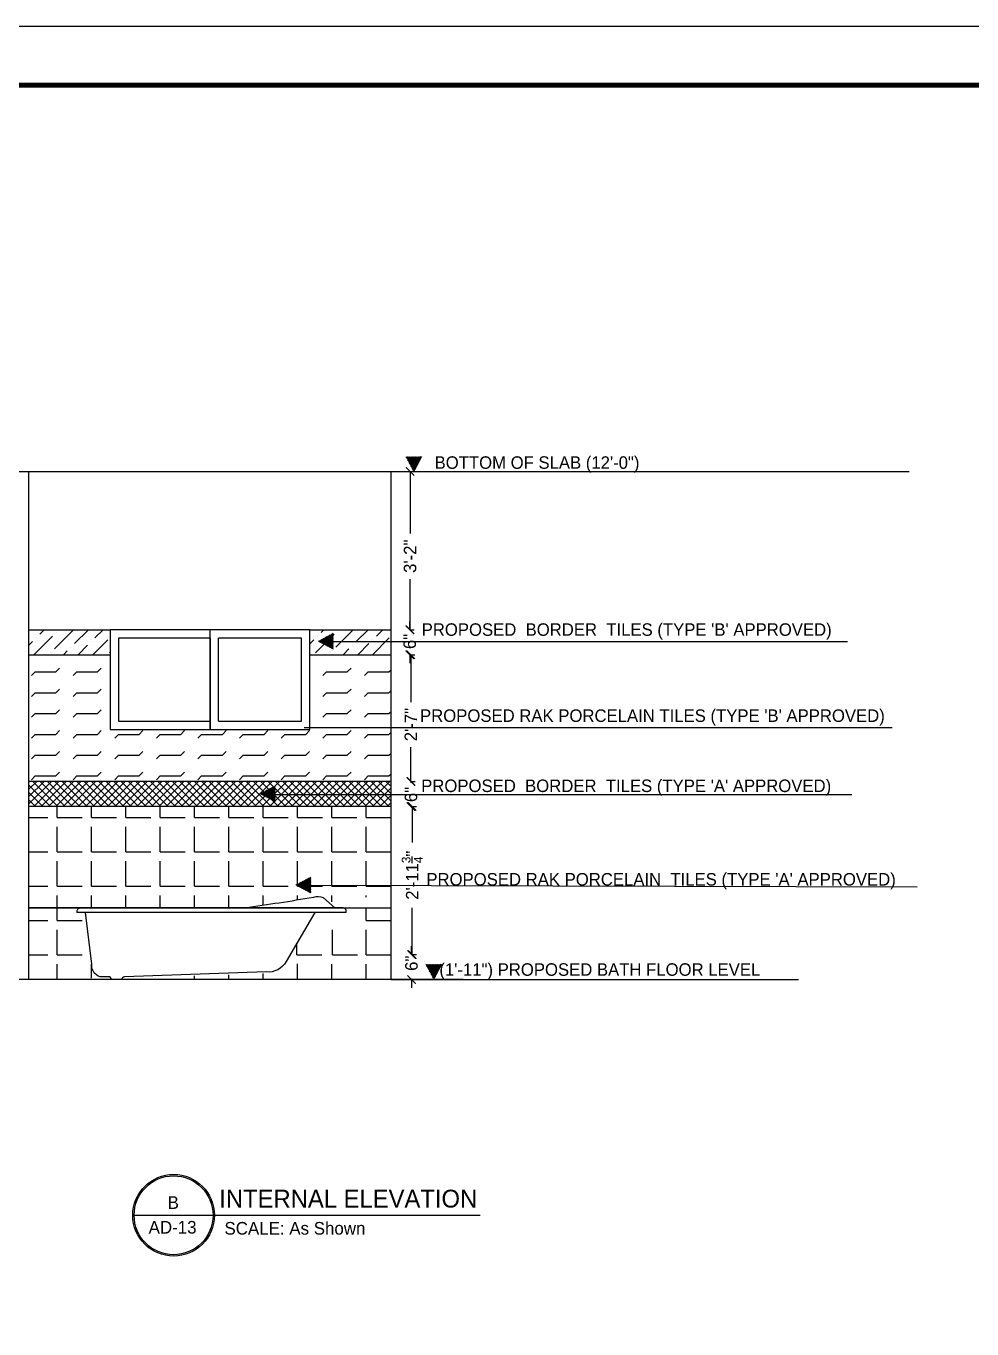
# Model space of a CAD drawing. Extents: x 10753 to 18704, y -5361 to 1140.
# Drawn here: x 14450.6 to 14677.9, y -3634.8 to -3321.9 of the extents above; entities that cross this region are included whole.
import ezdxf

# ---------------------------------------------------------------- set-up
doc = ezdxf.new("R2010")
doc.units = 0
doc.header["$LTSCALE"] = 30
doc.header["$MEASUREMENT"] = 0
doc.header["$PDMODE"] = 3
doc.linetypes.add('ACAD_ISO02W100', pattern=[15, 12, -3])
doc.layers.get('0').update_dxf_attribs({"linetype": 'CONTINUOUS'})
doc.layers.get('DEFPOINTS').update_dxf_attribs({"linetype": 'CONTINUOUS'})
for name, color, linetype in [('DIM', 6, 'CONTINUOUS'), ('LAYER2', 132, 'CONTINUOUS'), ('SEAL', 1, 'CONTINUOUS'), ('SLINE', 3, 'CONTINUOUS'), ('WALL', 2, 'CONTINUOUS'), ('WINDOW', 5, 'CONTINUOUS'), ('WL', 9, 'CONTINUOUS')]:
    doc.layers.add(name, color=color, linetype=linetype)
doc.styles.add('SMALL-DIM', font='stylu.ttf', dxfattribs={"height": 2})
doc.styles.get("Standard").update_dxf_attribs({"font": 'stylu.ttf', "height": 3})
doc.styles.add('Text 1-2', font='stylu.ttf', dxfattribs={"height": 1.5})
doc.dimstyles.new('D1', dxfattribs={"dimtxt": 6, "dimasz": 5, "dimexe": 1, "dimexo": 2, "dimgap": 1, "dimtad": 1, "dimdec": 4, "dimzin": 3, "dimdsep": 46, "dimlunit": 4, "dimtxsty": 'Standard', "dimcen": 3, "dimclrd": 7, "dimclre": 7, "dimclrt": 2, "dimadec": 0, "dimazin": 0, "dimtfac": 1, "dimtdec": 4, "dimtofl": 0, "dimtmove": 2, "dimatfit": 3, "dimfxl": 1, "dimfrac": 2, "dimtolj": 1, "dimtzin": 1, "dimarcsym": 0})

# ---------------------------------------------------------------- blocks, each defined once
blk = doc.blocks.new('_ArchTick')
at = {"color": 0, "linetype": 'ByBlock', "const_width": 0.15}
blk.add_lwpolyline([(-0.5, -0.5), (0.5, 0.5)], dxfattribs=at)
blk = doc.blocks.new('*D249')
at = {"layer": 'DEFPOINTS', "color": 0, "transparency": 16777216}
for p in [(14538.31, -3428.9), (14538.31, -3466.9), (14542.89, -3466.9)]:
    blk.add_point(p, dxfattribs=at)
at = {"layer": 'DIM', "color": 4, "lineweight": -2, "transparency": 16777216}
for p, q in [((14542.89, -3428.9), (14543.89, -3428.9)), ((14542.89, -3428.9), (14542.89, -3443.77)), ((14542.89, -3466.9), (14542.89, -3454.75)), ((14542.89, -3466.9), (14543.89, -3466.9))]:
    blk.add_line(p, q, dxfattribs=at)
at = {"layer": 'DIM', "color": 4, "lineweight": -2, "transparency": 16777216, "xscale": 2, "yscale": 2, "zscale": 2}
for p, rotation in [((14542.89, -3428.9), 90), ((14542.89, -3466.9), 270)]:
    blk.add_blockref('_ArchTick', p, dxfattribs=dict(at, rotation=rotation))
at = {"layer": 'DIM', "color": 4, "transparency": 16777216, "insert": (14542.89, -3449.26), "char_height": 3, "attachment_point": 5, "rotation": 90}
blk.add_mtext('\\A1;3\'-2"', dxfattribs=at)
blk = doc.blocks.new('*D250')
at = {"layer": 'DEFPOINTS', "color": 0, "transparency": 16777216}
for p in [(14538.31, -3472.9), (14538.31, -3503.34), (14543.04, -3503.34)]:
    blk.add_point(p, dxfattribs=at)
at = {"layer": 'DIM', "color": 4, "lineweight": -2, "transparency": 16777216}
for p, q in [((14543.04, -3472.9), (14544.04, -3472.9)), ((14543.04, -3472.9), (14543.04, -3484.29)), ((14543.04, -3503.34), (14543.04, -3495.08)), ((14543.04, -3503.34), (14544.04, -3503.34))]:
    blk.add_line(p, q, dxfattribs=at)
at = {"layer": 'DIM', "color": 4, "lineweight": -2, "transparency": 16777216, "xscale": 2, "yscale": 2, "zscale": 2}
for p, rotation in [((14543.04, -3472.9), 90), ((14543.04, -3503.34), 270)]:
    blk.add_blockref('_ArchTick', p, dxfattribs=dict(at, rotation=rotation))
at = {"layer": 'DIM', "color": 4, "transparency": 16777216, "insert": (14543.04, -3489.69), "char_height": 3, "attachment_point": 5, "rotation": 90}
blk.add_mtext('\\A1;2\'-7"', dxfattribs=at)
blk = doc.blocks.new('*D251')
at = {"layer": 'DEFPOINTS', "color": 0, "transparency": 16777216}
for p in [(14538.31, -3503.34), (14538.31, -3509.34), (14543.09, -3509.34)]:
    blk.add_point(p, dxfattribs=at)
at = {"layer": 'DIM', "color": 4, "lineweight": -2, "transparency": 16777216}
for p, q in [((14543.09, -3503.34), (14544.09, -3503.34)), ((14543.09, -3503.34), (14543.09, -3503.64)), ((14543.09, -3509.34), (14543.09, -3509.3)), ((14543.09, -3509.34), (14544.09, -3509.34))]:
    blk.add_line(p, q, dxfattribs=at)
at = {"layer": 'DIM', "color": 4, "lineweight": -2, "transparency": 16777216, "xscale": 2, "yscale": 2, "zscale": 2}
for p, rotation in [((14543.09, -3503.34), 90), ((14543.09, -3509.34), 270)]:
    blk.add_blockref('_ArchTick', p, dxfattribs=dict(at, rotation=rotation))
at = {"layer": 'DIM', "color": 4, "transparency": 16777216, "insert": (14543.09, -3506.47), "char_height": 3, "attachment_point": 5, "rotation": 90}
blk.add_mtext('\\A1;6"', dxfattribs=at)
blk = doc.blocks.new('*D252')
at = {"layer": 'DEFPOINTS', "color": 0, "transparency": 16777216}
for p in [(14538.31, -3509.34), (14538.31, -3544.9), (14543.38, -3544.9)]:
    blk.add_point(p, dxfattribs=at)
at = {"layer": 'DIM', "color": 4, "lineweight": -2, "transparency": 16777216}
for p, q in [((14543.38, -3509.34), (14544.38, -3509.34)), ((14543.38, -3509.34), (14543.38, -3518.02)), ((14543.38, -3544.9), (14543.38, -3533.71)), ((14543.38, -3544.9), (14544.38, -3544.9))]:
    blk.add_line(p, q, dxfattribs=at)
at = {"layer": 'DIM', "color": 4, "lineweight": -2, "transparency": 16777216, "xscale": 2, "yscale": 2, "zscale": 2}
for p, rotation in [((14543.38, -3509.34), 90), ((14543.38, -3544.9), 270)]:
    blk.add_blockref('_ArchTick', p, dxfattribs=dict(at, rotation=rotation))
at = {"layer": 'DIM', "color": 4, "transparency": 16777216, "insert": (14543.38, -3525.86), "char_height": 3, "attachment_point": 5, "rotation": 90}
blk.add_mtext('\\A1;2\'-11{\\H0.7x;\\S3/4;}"', dxfattribs=at)
blk = doc.blocks.new('*D253')
at = {"layer": 'DEFPOINTS', "color": 0, "transparency": 16777216}
for p in [(14538.31, -3544.9), (14538.31, -3550.9), (14543.22, -3550.9)]:
    blk.add_point(p, dxfattribs=at)
at = {"layer": 'DIM', "color": 4, "lineweight": -2, "transparency": 16777216}
for p, q in [((14543.22, -3544.9), (14543.22, -3542.9)), ((14543.22, -3544.9), (14544.22, -3544.9)), ((14543.22, -3550.9), (14544.22, -3550.9)), ((14543.22, -3550.9), (14543.22, -3552.9))]:
    blk.add_line(p, q, dxfattribs=at)
at = {"layer": 'DIM', "color": 4, "lineweight": -2, "transparency": 16777216, "xscale": 2, "yscale": 2, "zscale": 2}
for p, rotation in [((14543.22, -3544.9), 270), ((14543.22, -3550.9), 90)]:
    blk.add_blockref('_ArchTick', p, dxfattribs=dict(at, rotation=rotation))
at = {"layer": 'DIM', "color": 4, "transparency": 16777216, "insert": (14543.22, -3547), "char_height": 3, "attachment_point": 5, "rotation": 90}
blk.add_mtext('\\A1;6"', dxfattribs=at)
blk = doc.blocks.new('*D248')
at = {"layer": 'DEFPOINTS', "color": 0, "transparency": 16777216}
for p in [(14538.31, -3466.9), (14538.31, -3472.9), (14542.79, -3472.9)]:
    blk.add_point(p, dxfattribs=at)
at = {"layer": 'DIM', "color": 4, "lineweight": -2, "transparency": 16777216}
for p, q in [((14542.79, -3466.9), (14542.79, -3464.9)), ((14542.79, -3466.9), (14543.79, -3466.9)), ((14542.79, -3472.9), (14543.79, -3472.9)), ((14542.79, -3472.9), (14542.79, -3474.9))]:
    blk.add_line(p, q, dxfattribs=at)
at = {"layer": 'DIM', "color": 4, "lineweight": -2, "transparency": 16777216, "xscale": 2, "yscale": 2, "zscale": 2}
for p, rotation in [((14542.79, -3466.9), 270), ((14542.79, -3472.9), 90)]:
    blk.add_blockref('_ArchTick', p, dxfattribs=dict(at, rotation=rotation))
at = {"layer": 'DIM', "color": 4, "transparency": 16777216, "insert": (14542.79, -3469.72), "char_height": 3, "attachment_point": 5, "rotation": 90}
blk.add_mtext('\\A1;6"', dxfattribs=at)

msp = doc.modelspace()

# ---------------------------------------------------------------- hatches: boundary and pattern name
h = msp.add_hatch()
h.set_pattern_fill('ANSI31', color=230, angle=90, style=0)
h.set_pattern_definition([(135, (11367.84074, -20836.63425), (-0.08838834765, -0.08838834765), [])])
h.paths.add_polyline_path([(14543.81465, -3429.01557), (14545.71106, -3425.3786), (14541.86729, -3425.3786)])
h = msp.add_hatch()
h.set_pattern_fill('ANSI31', color=230, style=0)
h.set_pattern_definition([(45, (-2886.84762, -293.7305), (-0.08838834765, 0.08838834765), [])])
h.paths.add_polyline_path([(14520.77105, -3469.70441), (14524.40802, -3471.60082), (14524.40802, -3467.75705)])
h = msp.add_hatch()
h.set_pattern_fill('ANSI31', color=230, style=0)
h.set_pattern_definition([(45, (-2900.80949, -330.34889), (-0.08838834765, 0.08838834765), [])])
h.paths.add_polyline_path([(14506.80918, -3506.3228), (14510.44616, -3508.21921), (14510.44616, -3504.37544)])
h = msp.add_hatch()
h.set_pattern_fill('ANSI31', color=230, style=0)
h.set_pattern_definition([(45, (-2892.24982, -352.26885), (-0.08838834765, 0.08838834765), [])])
h.paths.add_polyline_path([(14515.36886, -3528.24276), (14519.00583, -3530.13917), (14519.00583, -3526.2954)])
h = msp.add_hatch()
h.set_pattern_fill('ANSI31', color=230, angle=90, style=0)
h.set_pattern_definition([(135, (11372.63276, -20958.55146), (-0.08838834765, -0.08838834765), [])])
h.paths.add_polyline_path([(14548.60667, -3550.93279), (14550.50308, -3547.29581), (14546.65931, -3547.29581)])

# ---------------------------------------------------------------- linework, layer by layer
at = {"linetype": 'ACAD_ISO02W100'}
for p, q in [((14538.3074, -3428.89906), (14662.76092, -3428.89906)), ((14538.3074, -3550.89906), (14636.21387, -3550.89906))]:
    msp.add_line(p, q, dxfattribs=at)
at = {"color": 230}
for p, q in [((14524.34583, -3469.71751), (14647.9341, -3469.71751)), ((14517.40434, -3490.40155), (14658.71424, -3490.40155)), ((14509.23987, -3506.46477), (14648.96085, -3506.49434)), ((14518.85219, -3528.25586), (14664.68368, -3528.63614))]:
    msp.add_line(p, q, dxfattribs=at)
at = {"color": 200}
for p, q in [((14451.3074, -3533.72386), (14538.3074, -3533.72386)), ((14527.51782, -3534.82858), (14462.84026, -3534.82858))]:
    msp.add_line(p, q, dxfattribs=at)
for points in [[(14524.82014, -3533.72386), (14522.07893, -3531.29483, 0.179838239), (14519.63293, -3531.21055, -0.007483918), (14503.22783, -3533.72386, -1.147383764)], [(14527.51782, -3534.82858), (14527.51782, -3534.30871, 0.322956529), (14526.8087, -3533.72386), (14463.62258, -3533.72386, 0.465484734), (14462.84026, -3534.82858, -1.294261965)], [(14519.95993, -3534.82858), (14513.11106, -3546.5603, -0.301804176), (14508.26416, -3549.08695), (14474.23051, -3550.245, 0.330752895), (14473.56767, -3550.89906), (14471.11956, -3550.89906, 0.439757724), (14470.40067, -3550.23903), (14468.45773, -3550.23903, -0.374746357), (14466.39106, -3547.21379), (14464.91416, -3534.82858)]]:
    msp.add_lwpolyline(points, format="xyb", dxfattribs=at)
at = {"layer": 'DIM'}
msp.add_line((14464.04947, -3533.72386), (14451.3074, -3533.72386), dxfattribs=at)
at = {"layer": 'LAYER2', "color": 0}
msp.add_line((14451.3074, -3503.44918), (14451.42068, -3503.3359), dxfattribs=at)
at = {"layer": 'SEAL', "color": 1}
msp.add_lwpolyline([(14835.59207, -3321.94161), (14835.59207, -3947.68257), (13903.5709, -3947.68257), (13903.5709, -3321.94161)], close=True, dxfattribs=at)
at = {"layer": 'SLINE'}
msp.add_line((14476.24337, -3607.51981), (14559.69655, -3607.51981), dxfattribs=at)
for radius in [9.81095, 9.47309]:
    msp.add_circle((14486.05432, -3607.51981), radius, dxfattribs=at)
at = {"layer": 'WALL', "color": 9}
for p, q in [((14439.08852, -3428.89906), (14538.3074, -3428.89906)), ((14451.3074, -3550.89906), (14451.3074, -3428.89906)), ((14538.3074, -3550.89906), (14538.3074, -3428.89906)), ((14555.58587, -3550.89906), (14434.89148, -3550.89906))]:
    msp.add_line(p, q, dxfattribs=at)
at = {"layer": 'WALL', "color": 3}
for p, q in [((14451.3074, -3466.89906), (14470.8074, -3466.89906)), ((14452.56534, -3472.85864), (14456.98475, -3468.43922)), ((14453.00728, -3468.88117), (14453.00728, -3468.88117)), ((14453.89116, -3467.99728), (14454.98938, -3466.89906)), ((14457.42669, -3471.53282), (14461.84611, -3467.1134)), ((14457.86864, -3467.55534), (14457.86864, -3467.55534)), ((14462.28805, -3470.20699), (14465.59598, -3466.89906)), ((14466.66705, -3472.89906), (14470.243, -3469.32311)), ((14467.14941, -3468.88117), (14469.13152, -3466.89906)), ((14518.8074, -3466.89906), (14538.3074, -3466.89906)), ((14518.8074, -3470.25619), (14519.74048, -3469.32311)), ((14520.18242, -3472.4167), (14524.60184, -3467.99728)), ((14520.62436, -3468.43922), (14520.62436, -3468.43922)), ((14521.50825, -3467.55534), (14522.16452, -3466.89906)), ((14525.04378, -3471.09087), (14529.23559, -3466.89906)), ((14525.48572, -3467.1134), (14525.48572, -3467.1134)), ((14529.90514, -3469.76505), (14532.77113, -3466.89906)), ((14533.84219, -3472.89906), (14537.86009, -3468.88117)), ((14533.88262, -3469.32311), (14533.88262, -3469.32311)), ((14534.7665, -3468.43922), (14536.30666, -3466.89906)), ((14451.3074, -3470.58105), (14452.12339, -3469.76505)), ((14456.54281, -3472.4167), (14456.54281, -3472.4167)), ((14459.59598, -3472.89906), (14460.52029, -3471.97476)), ((14461.40417, -3471.09087), (14461.40417, -3471.09087)), ((14463.13152, -3472.89906), (14465.38165, -3470.64893)), ((14466.26553, -3469.76505), (14466.26553, -3469.76505)), ((14524.1599, -3471.97476), (14524.1599, -3471.97476)), ((14526.77113, -3472.89906), (14528.13737, -3471.53282)), ((14529.02126, -3470.64893), (14529.02126, -3470.64893)), ((14530.30666, -3472.89906), (14532.99873, -3470.20699)), ((14451.3074, -3472.89906), (14470.8074, -3472.89906)), ((14518.8074, -3472.89906), (14538.3074, -3472.89906)), ((14451.91192, -3477.91105), (14452.7958, -3477.02717)), ((14452.7958, -3477.02717), (14457.7958, -3477.02717)), ((14457.7958, -3477.02717), (14458.67968, -3476.14329)), ((14461.91192, -3477.91105), (14462.7958, -3477.02717)), ((14462.7958, -3477.02717), (14467.7958, -3477.02717)), ((14467.7958, -3477.02717), (14468.67968, -3476.14329)), ((14521.91192, -3477.91105), (14522.7958, -3477.02717)), ((14522.7958, -3477.02717), (14527.7958, -3477.02717)), ((14527.7958, -3477.02717), (14528.67968, -3476.14329)), ((14531.91192, -3477.91105), (14532.7958, -3477.02717)), ((14532.7958, -3477.02717), (14537.7958, -3477.02717)), ((14537.7958, -3477.02717), (14538.3074, -3476.51557)), ((14451.91192, -3482.91105), (14452.7958, -3482.02717)), ((14452.7958, -3482.02717), (14457.7958, -3482.02717)), ((14457.7958, -3482.02717), (14458.67968, -3481.14329)), ((14461.91192, -3482.91105), (14462.7958, -3482.02717)), ((14462.7958, -3482.02717), (14467.7958, -3482.02717)), ((14467.7958, -3482.02717), (14468.67968, -3481.14329)), ((14521.91192, -3482.91105), (14522.7958, -3482.02717)), ((14522.7958, -3482.02717), (14527.7958, -3482.02717)), ((14527.7958, -3482.02717), (14528.67968, -3481.14329)), ((14531.91192, -3482.91105), (14532.7958, -3482.02717)), ((14532.7958, -3482.02717), (14537.7958, -3482.02717)), ((14537.7958, -3482.02717), (14538.3074, -3481.51557)), ((14451.91192, -3487.91105), (14452.7958, -3487.02717)), ((14452.7958, -3487.02717), (14457.7958, -3487.02717)), ((14457.7958, -3487.02717), (14458.67968, -3486.14329)), ((14461.91192, -3487.91105), (14462.7958, -3487.02717)), ((14462.7958, -3487.02717), (14467.7958, -3487.02717)), ((14467.7958, -3487.02717), (14468.67968, -3486.14329)), ((14521.91192, -3487.91105), (14522.7958, -3487.02717)), ((14522.7958, -3487.02717), (14527.7958, -3487.02717)), ((14527.7958, -3487.02717), (14528.67968, -3486.14329)), ((14531.91192, -3487.91105), (14532.7958, -3487.02717)), ((14532.7958, -3487.02717), (14537.7958, -3487.02717)), ((14537.7958, -3487.02717), (14538.3074, -3486.51557)), ((14457.7958, -3492.02717), (14458.67968, -3491.14329)), ((14467.7958, -3492.02717), (14468.67968, -3491.14329)), ((14477.7958, -3492.02717), (14478.67968, -3491.14329)), ((14487.7958, -3492.02717), (14488.67968, -3491.14329)), ((14497.7958, -3492.02717), (14498.67968, -3491.14329)), ((14507.7958, -3492.02717), (14508.67968, -3491.14329)), ((14517.7958, -3492.02717), (14518.67968, -3491.14329)), ((14527.7958, -3492.02717), (14528.67968, -3491.14329)), ((14537.7958, -3492.02717), (14538.3074, -3491.51557)), ((14451.91192, -3492.91105), (14452.7958, -3492.02717)), ((14452.7958, -3492.02717), (14457.7958, -3492.02717)), ((14461.91192, -3492.91105), (14462.7958, -3492.02717)), ((14462.7958, -3492.02717), (14467.7958, -3492.02717)), ((14471.91192, -3492.91105), (14472.7958, -3492.02717)), ((14472.7958, -3492.02717), (14477.7958, -3492.02717)), ((14481.91192, -3492.91105), (14482.7958, -3492.02717)), ((14482.7958, -3492.02717), (14487.7958, -3492.02717)), ((14491.91192, -3492.91105), (14492.7958, -3492.02717)), ((14492.7958, -3492.02717), (14497.7958, -3492.02717)), ((14501.91192, -3492.91105), (14502.7958, -3492.02717)), ((14502.7958, -3492.02717), (14507.7958, -3492.02717)), ((14511.91192, -3492.91105), (14512.7958, -3492.02717)), ((14512.7958, -3492.02717), (14517.7958, -3492.02717)), ((14521.91192, -3492.91105), (14522.7958, -3492.02717)), ((14522.7958, -3492.02717), (14527.7958, -3492.02717)), ((14531.91192, -3492.91105), (14532.7958, -3492.02717)), ((14532.7958, -3492.02717), (14537.7958, -3492.02717)), ((14451.91192, -3497.91105), (14452.7958, -3497.02717)), ((14452.7958, -3497.02717), (14457.7958, -3497.02717)), ((14457.7958, -3497.02717), (14458.67968, -3496.14329)), ((14461.91192, -3497.91105), (14462.7958, -3497.02717)), ((14462.7958, -3497.02717), (14467.7958, -3497.02717)), ((14467.7958, -3497.02717), (14468.67968, -3496.14329)), ((14471.91192, -3497.91105), (14472.7958, -3497.02717)), ((14472.7958, -3497.02717), (14477.7958, -3497.02717)), ((14477.7958, -3497.02717), (14478.67968, -3496.14329)), ((14481.91192, -3497.91105), (14482.7958, -3497.02717)), ((14482.7958, -3497.02717), (14487.7958, -3497.02717)), ((14487.7958, -3497.02717), (14488.67968, -3496.14329)), ((14491.91192, -3497.91105), (14492.7958, -3497.02717)), ((14492.7958, -3497.02717), (14497.7958, -3497.02717)), ((14497.7958, -3497.02717), (14498.67968, -3496.14329)), ((14501.91192, -3497.91105), (14502.7958, -3497.02717)), ((14502.7958, -3497.02717), (14507.7958, -3497.02717)), ((14507.7958, -3497.02717), (14508.67968, -3496.14329)), ((14511.91192, -3497.91105), (14512.7958, -3497.02717)), ((14512.7958, -3497.02717), (14517.7958, -3497.02717)), ((14517.7958, -3497.02717), (14518.67968, -3496.14329)), ((14521.91192, -3497.91105), (14522.7958, -3497.02717)), ((14522.7958, -3497.02717), (14527.7958, -3497.02717)), ((14527.7958, -3497.02717), (14528.67968, -3496.14329)), ((14531.91192, -3497.91105), (14532.7958, -3497.02717)), ((14532.7958, -3497.02717), (14537.7958, -3497.02717)), ((14537.7958, -3497.02717), (14538.3074, -3496.51557)), ((14538.3074, -3503.3359), (14451.3074, -3503.3359)), ((14451.3074, -3505.21695), (14453.18844, -3503.3359)), ((14451.3074, -3506.98472), (14454.95621, -3503.3359)), ((14451.3074, -3508.75248), (14456.72398, -3503.3359)), ((14458.21798, -3509.3359), (14452.21798, -3503.3359)), ((14452.49175, -3509.3359), (14458.49175, -3503.3359)), ((14452.7958, -3502.02717), (14457.7958, -3502.02717)), ((14459.98575, -3509.3359), (14453.98575, -3503.3359)), ((14454.25951, -3509.3359), (14460.25951, -3503.3359)), ((14461.75352, -3509.3359), (14455.75352, -3503.3359)), ((14456.02728, -3509.3359), (14462.02728, -3503.3359)), ((14463.52128, -3509.3359), (14457.52128, -3503.3359)), ((14457.79505, -3509.3359), (14463.79505, -3503.3359)), ((14457.7958, -3502.02717), (14458.67968, -3501.14329)), ((14465.28905, -3509.3359), (14459.28905, -3503.3359)), ((14459.56281, -3509.3359), (14465.56281, -3503.3359)), ((14467.05682, -3509.3359), (14461.05682, -3503.3359)), ((14461.33058, -3509.3359), (14467.33058, -3503.3359)), ((14461.91192, -3502.91105), (14462.7958, -3502.02717)), ((14462.7958, -3502.02717), (14467.7958, -3502.02717)), ((14468.82458, -3509.3359), (14462.82458, -3503.3359)), ((14463.09835, -3509.3359), (14469.09835, -3503.3359)), ((14470.59235, -3509.3359), (14464.59235, -3503.3359)), ((14464.86611, -3509.3359), (14470.86611, -3503.3359)), ((14472.36012, -3509.3359), (14466.36012, -3503.3359)), ((14466.63388, -3509.3359), (14472.63388, -3503.3359)), ((14467.7958, -3502.02717), (14468.67968, -3501.14329)), ((14474.12788, -3509.3359), (14468.12788, -3503.3359)), ((14468.40165, -3509.3359), (14474.40165, -3503.3359)), ((14475.89565, -3509.3359), (14469.89565, -3503.3359)), ((14470.16942, -3509.3359), (14476.16942, -3503.3359)), ((14477.66342, -3509.3359), (14471.66342, -3503.3359)), ((14471.91192, -3502.91105), (14472.7958, -3502.02717)), ((14471.93718, -3509.3359), (14477.93718, -3503.3359)), ((14472.7958, -3502.02717), (14477.7958, -3502.02717)), ((14479.43118, -3509.3359), (14473.43118, -3503.3359)), ((14473.70495, -3509.3359), (14479.70495, -3503.3359)), ((14481.19895, -3509.3359), (14475.19895, -3503.3359)), ((14475.47272, -3509.3359), (14481.47272, -3503.3359)), ((14482.96672, -3509.3359), (14476.96672, -3503.3359)), ((14477.24048, -3509.3359), (14483.24048, -3503.3359)), ((14477.7958, -3502.02717), (14478.67968, -3501.14329)), ((14484.73449, -3509.3359), (14478.73449, -3503.3359)), ((14479.00825, -3509.3359), (14485.00825, -3503.3359)), ((14486.50225, -3509.3359), (14480.50225, -3503.3359)), ((14480.77602, -3509.3359), (14486.77602, -3503.3359)), ((14481.91192, -3502.91105), (14482.7958, -3502.02717)), ((14488.27002, -3509.3359), (14482.27002, -3503.3359)), ((14482.54378, -3509.3359), (14488.54378, -3503.3359)), ((14482.7958, -3502.02717), (14487.7958, -3502.02717)), ((14490.03779, -3509.3359), (14484.03779, -3503.3359)), ((14484.31155, -3509.3359), (14490.31155, -3503.3359)), ((14491.80555, -3509.3359), (14485.80555, -3503.3359)), ((14486.07932, -3509.3359), (14492.07932, -3503.3359)), ((14493.57332, -3509.3359), (14487.57332, -3503.3359)), ((14487.7958, -3502.02717), (14488.67968, -3501.14329)), ((14487.84708, -3509.3359), (14493.84708, -3503.3359)), ((14495.34109, -3509.3359), (14489.34109, -3503.3359)), ((14489.61485, -3509.3359), (14495.61485, -3503.3359)), ((14497.10885, -3509.3359), (14491.10885, -3503.3359)), ((14491.38262, -3509.3359), (14497.38262, -3503.3359)), ((14491.91192, -3502.91105), (14492.7958, -3502.02717)), ((14492.7958, -3502.02717), (14497.7958, -3502.02717)), ((14498.87662, -3509.3359), (14492.87662, -3503.3359)), ((14493.15039, -3509.3359), (14499.15039, -3503.3359)), ((14500.64439, -3509.3359), (14494.64439, -3503.3359)), ((14494.91815, -3509.3359), (14500.91815, -3503.3359)), ((14502.41216, -3509.3359), (14496.41216, -3503.3359)), ((14496.68592, -3509.3359), (14502.68592, -3503.3359)), ((14497.7958, -3502.02717), (14498.67968, -3501.14329)), ((14504.17992, -3509.3359), (14498.17992, -3503.3359)), ((14498.45369, -3509.3359), (14504.45369, -3503.3359)), ((14505.94769, -3509.3359), (14499.94769, -3503.3359)), ((14500.22145, -3509.3359), (14506.22145, -3503.3359)), ((14507.71546, -3509.3359), (14501.71546, -3503.3359)), ((14501.91192, -3502.91105), (14502.7958, -3502.02717)), ((14501.98922, -3509.3359), (14507.98922, -3503.3359)), ((14502.7958, -3502.02717), (14507.7958, -3502.02717)), ((14509.48322, -3509.3359), (14503.48322, -3503.3359)), ((14503.75699, -3509.3359), (14509.75699, -3503.3359)), ((14511.25099, -3509.3359), (14505.25099, -3503.3359)), ((14505.52475, -3509.3359), (14511.52475, -3503.3359)), ((14513.01876, -3509.3359), (14507.01876, -3503.3359)), ((14507.29252, -3509.3359), (14513.29252, -3503.3359)), ((14507.7958, -3502.02717), (14508.67968, -3501.14329)), ((14514.78652, -3509.3359), (14508.78652, -3503.3359)), ((14509.06029, -3509.3359), (14515.06029, -3503.3359)), ((14516.55429, -3509.3359), (14510.55429, -3503.3359)), ((14510.82805, -3509.3359), (14516.82805, -3503.3359)), ((14511.91192, -3502.91105), (14512.7958, -3502.02717)), ((14518.32206, -3509.3359), (14512.32206, -3503.3359)), ((14512.59582, -3509.3359), (14518.59582, -3503.3359)), ((14512.7958, -3502.02717), (14517.7958, -3502.02717)), ((14520.08982, -3509.3359), (14514.08982, -3503.3359)), ((14514.36359, -3509.3359), (14520.36359, -3503.3359)), ((14521.85759, -3509.3359), (14515.85759, -3503.3359)), ((14516.13136, -3509.3359), (14522.13136, -3503.3359)), ((14523.62536, -3509.3359), (14517.62536, -3503.3359)), ((14517.7958, -3502.02717), (14518.67968, -3501.14329)), ((14517.89912, -3509.3359), (14523.89912, -3503.3359)), ((14525.39313, -3509.3359), (14519.39313, -3503.3359)), ((14519.66689, -3509.3359), (14525.66689, -3503.3359)), ((14527.16089, -3509.3359), (14521.16089, -3503.3359)), ((14521.43466, -3509.3359), (14527.43466, -3503.3359)), ((14521.91192, -3502.91105), (14522.7958, -3502.02717)), ((14522.7958, -3502.02717), (14527.7958, -3502.02717)), ((14528.92866, -3509.3359), (14522.92866, -3503.3359)), ((14523.20242, -3509.3359), (14529.20242, -3503.3359)), ((14530.69643, -3509.3359), (14524.69643, -3503.3359)), ((14524.97019, -3509.3359), (14530.97019, -3503.3359)), ((14532.46419, -3509.3359), (14526.46419, -3503.3359)), ((14526.73796, -3509.3359), (14532.73796, -3503.3359)), ((14527.7958, -3502.02717), (14528.67968, -3501.14329)), ((14534.23196, -3509.3359), (14528.23196, -3503.3359)), ((14528.50572, -3509.3359), (14534.50572, -3503.3359)), ((14535.99973, -3509.3359), (14529.99973, -3503.3359)), ((14530.27349, -3509.3359), (14536.27349, -3503.3359)), ((14537.76749, -3509.3359), (14531.76749, -3503.3359)), ((14531.91192, -3502.91105), (14532.7958, -3502.02717)), ((14532.04126, -3509.3359), (14538.04126, -3503.3359)), ((14532.7958, -3502.02717), (14537.7958, -3502.02717)), ((14538.3074, -3508.10804), (14533.53526, -3503.3359)), ((14538.3074, -3506.34027), (14535.30303, -3503.3359)), ((14538.3074, -3504.5725), (14537.0708, -3503.3359)), ((14537.7958, -3502.02717), (14538.3074, -3501.51557)), ((14456.45021, -3509.3359), (14451.3074, -3504.19308)), ((14454.68245, -3509.3359), (14451.3074, -3505.96085)), ((14533.80903, -3509.3359), (14538.3074, -3504.83753)), ((14535.57679, -3509.3359), (14538.3074, -3506.6053)), ((14452.91468, -3509.3359), (14451.3074, -3507.72862)), ((14538.3074, -3509.3359), (14451.3074, -3509.3359)), ((14458.06667, -3511.97616), (14458.06667, -3509.3359)), ((14466.31667, -3511.97616), (14466.31667, -3509.3359)), ((14474.56667, -3511.97616), (14474.56667, -3509.3359)), ((14482.81667, -3511.97616), (14482.81667, -3509.3359)), ((14491.06667, -3511.97616), (14491.06667, -3509.3359)), ((14499.31667, -3511.97616), (14499.31667, -3509.3359)), ((14507.56667, -3511.97616), (14507.56667, -3509.3359)), ((14515.81667, -3511.97616), (14515.81667, -3509.3359)), ((14524.06667, -3511.97616), (14524.06667, -3509.3359)), ((14532.31667, -3511.97616), (14532.31667, -3509.3359)), ((14537.34456, -3509.3359), (14538.3074, -3508.37307)), ((14451.3074, -3511.97616), (14455.81667, -3511.97616)), ((14458.06667, -3511.97616), (14464.06667, -3511.97616)), ((14466.31667, -3511.97616), (14472.31667, -3511.97616)), ((14474.56667, -3511.97616), (14480.56667, -3511.97616)), ((14482.81667, -3511.97616), (14488.81667, -3511.97616)), ((14491.06667, -3511.97616), (14497.06667, -3511.97616)), ((14499.31667, -3511.97616), (14505.31667, -3511.97616)), ((14507.56667, -3511.97616), (14513.56667, -3511.97616)), ((14515.81667, -3511.97616), (14521.81667, -3511.97616)), ((14524.06667, -3511.97616), (14530.06667, -3511.97616)), ((14532.31667, -3511.97616), (14538.3074, -3511.97616)), ((14458.06667, -3520.22616), (14458.06667, -3514.22616)), ((14466.31667, -3520.22616), (14466.31667, -3514.22616)), ((14474.56667, -3520.22616), (14474.56667, -3514.22616)), ((14482.81667, -3520.22616), (14482.81667, -3514.22616)), ((14491.06667, -3520.22616), (14491.06667, -3514.22616)), ((14499.31667, -3520.22616), (14499.31667, -3514.22616)), ((14507.56667, -3520.22616), (14507.56667, -3514.22616)), ((14515.81667, -3520.22616), (14515.81667, -3514.22616)), ((14524.06667, -3520.22616), (14524.06667, -3514.22616)), ((14532.31667, -3520.22616), (14532.31667, -3514.22616)), ((14451.3074, -3520.22616), (14455.81667, -3520.22616)), ((14458.06667, -3520.22616), (14464.06667, -3520.22616)), ((14458.06667, -3528.47616), (14458.06667, -3522.47616)), ((14466.31667, -3520.22616), (14472.31667, -3520.22616)), ((14466.31667, -3528.47616), (14466.31667, -3522.47616)), ((14474.56667, -3520.22616), (14480.56667, -3520.22616)), ((14474.56667, -3528.47616), (14474.56667, -3522.47616)), ((14482.81667, -3520.22616), (14488.81667, -3520.22616)), ((14482.81667, -3528.47616), (14482.81667, -3522.47616)), ((14491.06667, -3520.22616), (14497.06667, -3520.22616)), ((14491.06667, -3528.47616), (14491.06667, -3522.47616)), ((14499.31667, -3520.22616), (14505.31667, -3520.22616)), ((14499.31667, -3528.47616), (14499.31667, -3522.47616)), ((14507.56667, -3520.22616), (14513.56667, -3520.22616)), ((14507.56667, -3528.47616), (14507.56667, -3522.47616)), ((14515.81667, -3520.22616), (14521.81667, -3520.22616)), ((14515.81667, -3528.47616), (14515.81667, -3522.47616)), ((14524.06667, -3520.22616), (14530.06667, -3520.22616)), ((14524.06667, -3528.47616), (14524.06667, -3522.47616)), ((14532.31667, -3520.22616), (14538.3074, -3520.22616)), ((14532.31667, -3528.47616), (14532.31667, -3522.47616)), ((14451.3074, -3528.47616), (14455.81667, -3528.47616)), ((14458.06667, -3528.47616), (14464.06667, -3528.47616)), ((14466.31667, -3528.47616), (14472.31667, -3528.47616)), ((14474.56667, -3528.47616), (14480.56667, -3528.47616)), ((14482.81667, -3528.47616), (14488.81667, -3528.47616)), ((14491.06667, -3528.47616), (14497.06667, -3528.47616)), ((14499.31667, -3528.47616), (14505.31667, -3528.47616)), ((14507.56667, -3528.47616), (14513.56667, -3528.47616)), ((14515.81667, -3528.47616), (14521.81667, -3528.47616)), ((14524.06667, -3528.47616), (14530.06667, -3528.47616)), ((14532.31667, -3528.47616), (14538.3074, -3528.47616)), ((14458.06667, -3536.72616), (14458.06667, -3530.72616)), ((14466.31667, -3533.72386), (14466.31667, -3530.72616)), ((14474.56667, -3533.72386), (14474.56667, -3530.72616)), ((14482.81667, -3533.72386), (14482.81667, -3530.72616)), ((14491.06667, -3533.72386), (14491.06667, -3530.72616)), ((14499.31667, -3533.72386), (14499.31667, -3530.72616)), ((14507.56667, -3533.10797), (14507.56667, -3530.72616)), ((14515.81667, -3531.84013), (14515.81667, -3530.72616)), ((14524.06667, -3532.24396), (14524.06667, -3530.72616)), ((14532.31667, -3531.1194), (14532.31667, -3530.72616)), ((14532.31667, -3536.72616), (14532.31667, -3533.72386)), ((14451.3074, -3536.72616), (14455.81667, -3536.72616)), ((14458.06667, -3536.72616), (14464.06667, -3536.72616)), ((14532.31667, -3536.72616), (14538.3074, -3536.72616)), ((14458.06667, -3544.97616), (14458.06667, -3538.97616)), ((14524.20999, -3544.97616), (14524.20999, -3538.97616)), ((14532.31667, -3544.97616), (14532.31667, -3538.97616)), ((14515.6761, -3544.97616), (14515.6761, -3542.16653)), ((14451.3074, -3544.97616), (14455.81667, -3544.97616)), ((14458.06667, -3544.97616), (14464.06667, -3544.97616)), ((14458.06667, -3550.76447), (14458.06667, -3547.22616)), ((14466.31667, -3550.60018), (14466.31667, -3547.22616)), ((14515.6761, -3544.97616), (14521.66683, -3544.97616)), ((14515.81667, -3550.89906), (14515.81667, -3547.10472)), ((14524.06667, -3550.89906), (14524.06667, -3547.22616)), ((14524.20999, -3544.97616), (14530.20072, -3544.97616)), ((14532.31667, -3544.97616), (14538.3074, -3544.97616)), ((14532.31667, -3550.89906), (14532.31667, -3547.22616)), ((14491.06667, -3550.89906), (14491.06667, -3550.03926)), ((14499.31667, -3550.89906), (14499.31667, -3549.75854)), ((14507.56667, -3550.89906), (14507.56667, -3549.47782))]:
    msp.add_line(p, q, dxfattribs=at)
at = {"layer": 'WALL', "color": 0}
for p, q in [((14451.3074, -3467.04551), (14451.45385, -3466.89906)), ((14470.68495, -3472.4167), (14470.8074, -3472.29425)), ((14523.23559, -3472.89906), (14523.27601, -3472.85864)), ((14537.41815, -3472.85864), (14537.41815, -3472.85864)), ((14538.30203, -3471.97476), (14538.3074, -3471.96939)), ((14451.91192, -3472.91105), (14451.92391, -3472.89906)), ((14461.91192, -3472.91105), (14461.92391, -3472.89906)), ((14521.91192, -3472.91105), (14521.92391, -3472.89906)), ((14531.91192, -3472.91105), (14531.92391, -3472.89906)), ((14451.91192, -3502.91105), (14452.7958, -3502.02717))]:
    msp.add_line(p, q, dxfattribs=at)
at = {"layer": 'WALL'}
msp.add_line((14451.3074, -3471.72273), (14451.3074, -3471.72273), dxfattribs=at)
at = {"layer": 'WINDOW', "color": 4}
for p, q in [((14518.8074, -3466.89906), (14470.8074, -3466.89906)), ((14470.8074, -3466.89906), (14470.8074, -3490.89906)), ((14472.8074, -3468.89906), (14472.8074, -3488.89906)), ((14494.8074, -3468.89906), (14472.8074, -3468.89906)), ((14494.8074, -3490.89906), (14494.8074, -3466.89906)), ((14494.8074, -3468.89906), (14494.8074, -3490.89906)), ((14516.8074, -3468.89906), (14496.8074, -3468.89906)), ((14496.8074, -3488.89906), (14496.8074, -3468.89906)), ((14516.8074, -3488.89906), (14516.8074, -3468.89906)), ((14518.8074, -3490.89906), (14518.8074, -3466.89906)), ((14470.8074, -3490.89906), (14518.8074, -3490.89906)), ((14472.8074, -3488.89906), (14494.8074, -3488.89906)), ((14496.8074, -3488.89906), (14516.8074, -3488.89906))]:
    msp.add_line(p, q, dxfattribs=at)
at = {"layer": 'WL', "const_width": 1.18512}
msp.add_lwpolyline([(14821.37068, -3336.16299), (14821.37068, -3933.46118), (13917.79228, -3933.46118), (13917.79228, -3336.16299)], close=True, dxfattribs=at)

# ---------------------------------------------------------------- texts
at = {"color": 230, "char_height": 3, "attachment_point": 1, "style": 'Text 1-2'}
for s, insert in [('     BOTTOM OF SLAB (12\'-0")', (14543.18409, -3425.26205)), ("   PROPOSED  BORDER  TILES (TYPE 'B' APPROVED)", (14542.31447, -3465.36727)), ("  PROPOSED RAK PORCELAIN TILES (TYPE 'B' APPROVED)", (14543.03554, -3486.0382)), ("   PROPOSED  BORDER  TILES (TYPE 'A' APPROVED)", (14542.1935, -3502.88068)), ("        PROPOSED RAK PORCELAIN  TILES (TYPE 'A' APPROVED)", (14537.86958, -3525.34029)), ('      (1\'-11") PROPOSED BATH FLOOR LEVEL', (14543.21926, -3547.00365))]:
    msp.add_mtext_dynamic_manual_height_columns(s, width=161.6099882, gutter_width=1, heights=[0], dxfattribs=dict(at, insert=insert))
at = {"layer": 'SLINE', "style": 'SMALL-DIM'}
for s, height, p in [('B', 3.0375, (14484.62445, -3605.98905)), ('INTERNAL ELEVATION', 4.2757912, (14497.03743, -3605.65672, 0.04541)), ('AD-13', 3.0375, (14480.0616, -3611.91519)), ('SCALE: As Shown', 3.0375, (14498.27853, -3612.1657, 0.06863))]:
    msp.add_text(s, height=height, dxfattribs=at).set_placement(p)

# ---------------------------------------------------------------- dimensions: what is measured, and where the dimension line sits
at = {"layer": 'DIM'}
for base, p1, p2, picture, middle in [((14542.88707, -3466.89906), (14538.3074, -3428.89906), (14538.3074, -3466.89906), '*D249', (14542.88707, -3449.26254)), ((14542.78565, -3472.89906), (14538.3074, -3466.89906), (14538.3074, -3472.89906), '*D248', (14542.78565, -3469.71751)), ((14543.08793, -3509.34013), (14538.3074, -3503.33572), (14538.3074, -3509.34013), '*D251', (14543.08793, -3506.47194)), ((14543.21926, -3550.89906), (14538.3074, -3544.89906), (14538.3074, -3550.89906), '*D253', (14543.21926, -3547.00365))]:
    dim = msp.add_linear_dim(base=base, p1=p1, p2=p2, angle=90, dimstyle='D1', override={"dimtxt": 3, "dimasz": 2, "dimexo": 9, "dimblk": 'ArchTick', "dimclrd": 4, "dimclre": 4, "dimclrt": 4, "dimldrblk": 'ArchTick', "dimfxlon": 1}, dxfattribs=at)
    dim.commit()
    dim.dimension.update_dxf_attribs({"geometry": picture, "text_midpoint": middle, "dimtype": 160})
for base, p1, p2, text, picture, middle in [((14543.03554, -3503.33572), (14538.3074, -3472.89906), (14538.3074, -3503.33572), '2\'-7"', '*D250', (14543.03554, -3489.68608)), ((14543.38253, -3544.89906), (14538.3074, -3509.34013), (14538.3074, -3544.89906), '2\'-11{\\H0.7x;\\S3/4;}"', '*D252', (14543.38253, -3525.86166))]:
    dim = msp.add_linear_dim(base=base, p1=p1, p2=p2, angle=90, text=text, dimstyle='D1', override={"dimtxt": 3, "dimasz": 2, "dimexo": 9, "dimblk": 'ArchTick', "dimclrd": 4, "dimclre": 4, "dimclrt": 4, "dimldrblk": 'ArchTick', "dimfxlon": 1}, dxfattribs=at)
    dim.commit()
    dim.dimension.update_dxf_attribs({"geometry": picture, "text_midpoint": middle, "dimtype": 160})

doc.saveas('drawing.dxf')
